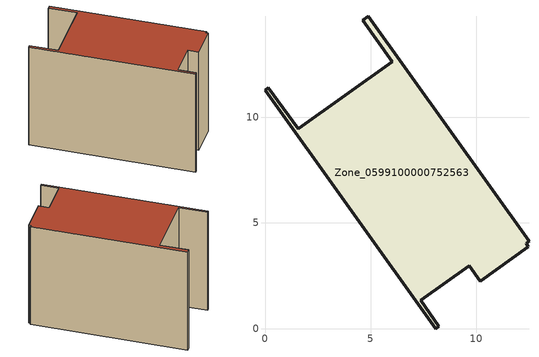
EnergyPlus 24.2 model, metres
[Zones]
Zone_0599100000752563
 floor ground (C_G): 8.22,0.11 8.06,0 0,11.28 0.16,11.4 1.57,9.45 6.01,12.62 4.62,14.57 4.88,14.76 12.48,4.13 12.35,4.04 12.44,3.86 10.18,2.25 9.66,2.98 7.35,1.33 z0
 wall outside (C_F): 4.62,14.57 6.01,12.62 1.57,9.45 0.16,11.4 0,11.28 8.06,0 8.22,0.11 7.35,1.33 9.66,2.98 10.18,2.25 12.44,3.86 12.35,4.04 12.48,4.13 4.88,14.76 4.62,14.57 z0:9.52
 roof outside (C_R): 12.35,4.04 12.48,4.13 4.88,14.76 4.62,14.57 6.01,12.62 1.57,9.45 0.16,11.4 0,11.28 8.06,0 8.22,0.11 7.35,1.33 9.66,2.98 10.18,2.25 12.44,3.86 z9.52
[BUILDING]
Pand.0599100000752563: North Axis=0; Terrain=City; Loads Convergence Tolerance Value=0.04; Temperature Convergence Tolerance Value=0.4; Solar Distribution=FullExterior; Maximum Number of Warmup Days=25; Minimum Number of Warmup Days=1
[Site:Location]
Rotterdam.The.Hague.AP_ZH_NLD Design_Conditions: Latitude=51.96; Longitude=4.45; Time Zone=1; Elevation=-4.5
[SITE:GROUNDTEMPERATURE:BUILDINGSURFACE]
18, 18, 18, 18, 18, 18, 18, 18, 18, 18, 18, 18
[MATERIAL] Thermal Absorptance=0.9; Solar Absorptance=0.7; Visible Absorptance=0.7
Name | Roughness | Thickness | Conductivity | Density | Specific Heat
G.TI.2006-2014 | MediumSmooth | 0.15 | 0.06 | 540 | 1210
F.TI.2006-2014 | Rough | 0.3 | 0.12 | 1920 | 840
R.TI.2006-2014 | MediumRough | 0.2 | 0.08 | 1500 | 1000
[CONSTRUCTION]
C_G: G.TI.2006-2014
C_F: F.TI.2006-2014
C_R: R.TI.2006-2014
[ZONE]
Zone_0599100000752563: Type=1; Multiplier=1; Ceiling Height=Autocalculate; Volume=Autocalculate; Floor Area=autocalculate; Part of Total Floor Area=Yes
[ZONEINFILTRATION:DESIGNFLOWRATE]
Infil_Zone_0599100000752563: Zone or ZoneList or Space or SpaceList=Zone_0599100000752563; Schedule=AlwaysOn; Design Flow Rate Calculation Method=Flow/Area; Flow Rate per Floor Area=0.0015; Constant Term Coefficient=1; Temperature Term Coefficient=0; Velocity Term Coefficient=0; Velocity Squared Term Coefficient=0
[HVACTEMPLATE:ZONE:IDEALLOADSAIRSYSTEM]
Zone_0599100000752563: Maximum Heating Supply Air Temperature=50; Minimum Cooling Supply Air Temperature=13; Maximum Heating Supply Air Humidity Ratio=0.0156; Minimum Cooling Supply Air Humidity Ratio=0.0077; Heating Limit=NoLimit; Cooling Limit=NoLimit; Dehumidification Control Type=ConstantSensibleHeatRatio; Cooling Sensible Heat Ratio=0.7; Dehumidification Setpoint=60; Humidification Control Type=None; Humidification Setpoint=30; Outdoor Air Method=None; Outdoor Air Flow Rate per Person=0.00944; Outdoor Air Flow Rate per Zone Floor Area=0; Outdoor Air Flow Rate per Zone=0; Demand Controlled Ventilation Type=None; Outdoor Air Economizer Type=NoEconomizer; Heat Recovery Type=None; Sensible Heat Recovery Effectiveness=0.7; Latent Heat Recovery Effectiveness=0.65
[ZONECONTROL:THERMOSTAT]
ThermostatControl_Zone_0599100000752563: Zone or ZoneList=Zone_0599100000752563; Control Type Schedule=DualSetpointControlType; Control 1=Thermostat_Zone_0599100000752563; Temperature Difference Between Cutout And Setpoint=0
[THERMOSTATSETPOINT:DUALSETPOINT]
Thermostat_Zone_0599100000752563: Heating Setpoint Temperature Schedule=HeatingSetpoint_Zone_0599100000752563; Cooling Setpoint Temperature Schedule=CoolingSetpoint_Zone_0599100000752563
[SCHEDULE:COMPACT]
HeatingSetpoint_Zone_0599100000752563: Through: 12/31, For: AllDays, Until: 24:00, 21
CoolingSetpoint_Zone_0599100000752563: Through: 12/31, For: AllDays, Until: 24:00, 24
DualSetpointControlType: Through: 12/31, For: AllDays, Until: 24:00, 4
AlwaysOn: Through: 12/31, For: AllDays, Until: 24:00, 1
